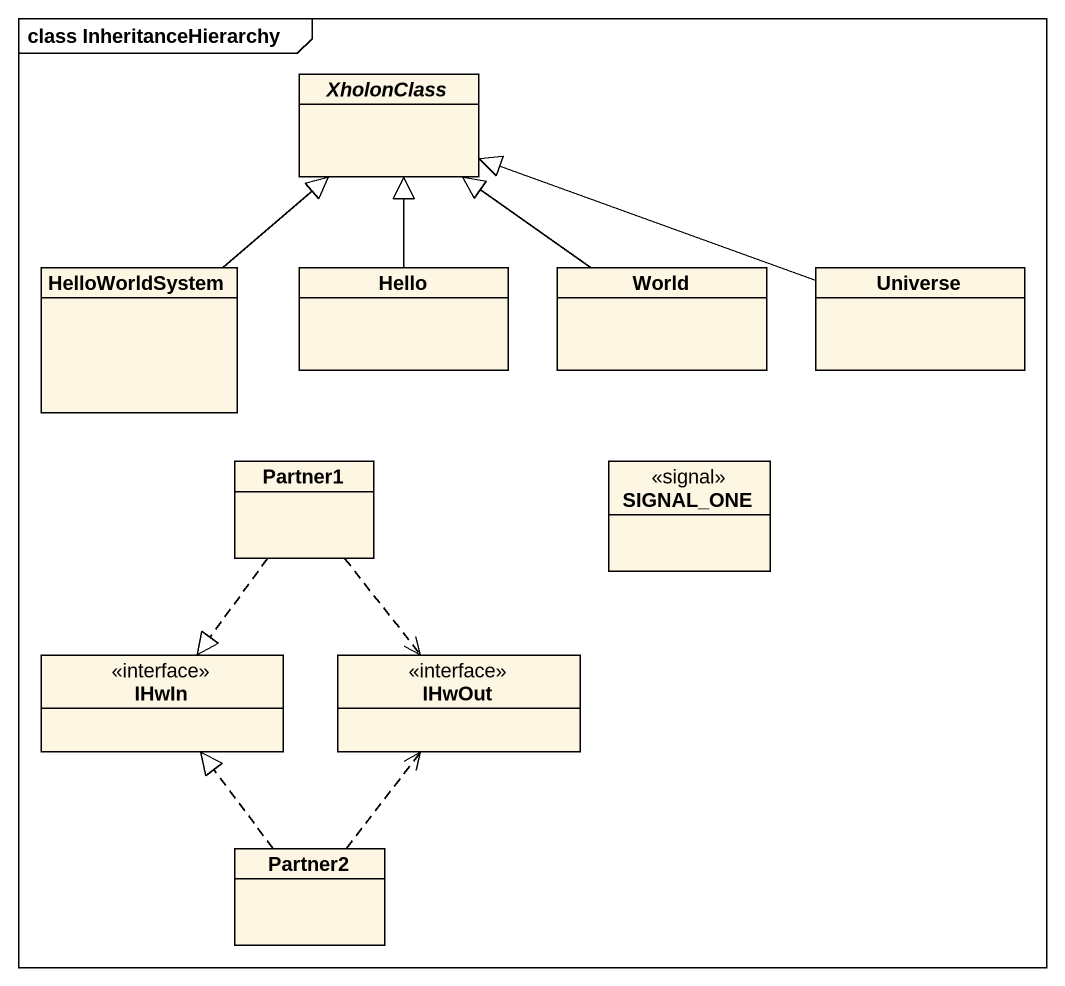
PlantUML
@startuml
mainframe class InheritanceHierarchy
hide circle
hide empty members
abstract class XholonClass
class HelloWorldSystem
class Hello
class World
class Universe
class Partner1
class SIGNAL_ONE <<signal>>
interface IHwIn
interface IHwOut
class Partner2
HelloWorldSystem -up-|> XholonClass
Hello -up-|> XholonClass
World -up-|> XholonClass
Universe -left-|> XholonClass
Partner1 ..|> IHwIn
Partner1 ..> IHwOut
Partner2 .up.|> IHwIn
Partner2 .up.> IHwOut
@enduml
